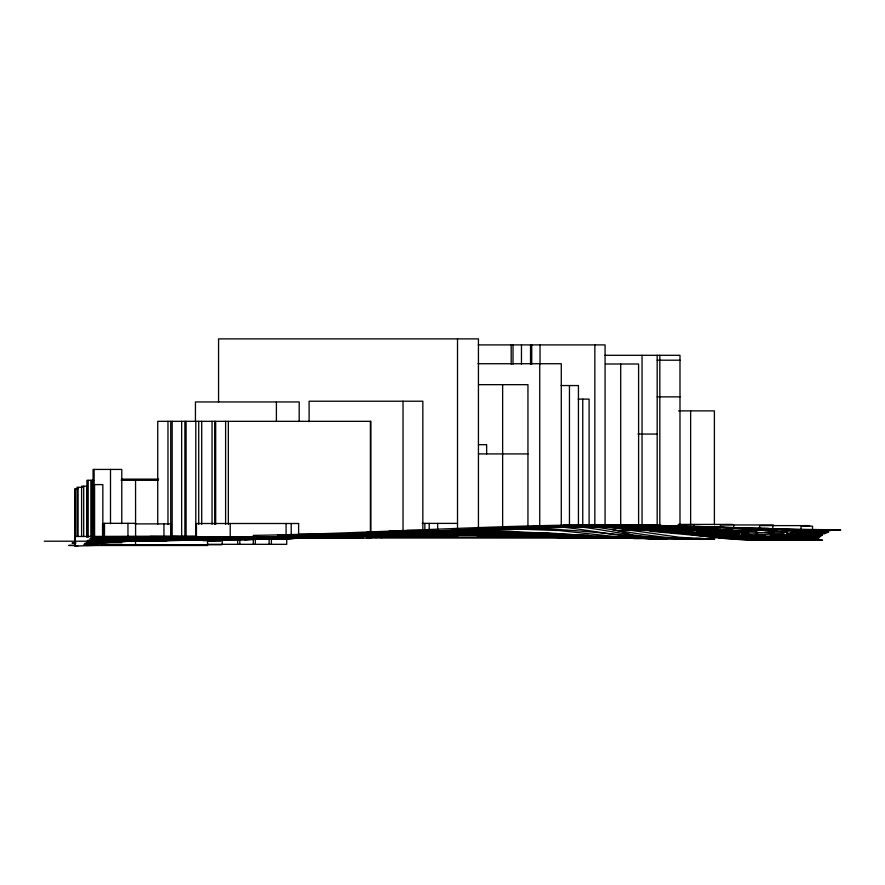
<?xml version="1.0" encoding="UTF-8"?>
<svg xmlns="http://www.w3.org/2000/svg" width="885" height="885" viewBox="0 0 885 885"><rect width="100%" height="100%" fill="white"/><g stroke="black" fill="none" stroke-linecap="round" stroke-linejoin="round"><path stroke-width="1.33" d="M193.339 537.837L193.561 537.892M812.198 535.447L811.722 535.381M131.688 540.746L135.56 540.458L110.857 540.768M115.481 542.096L85.568 543.7L164.698 539.142L103.822 540.093M122.274 541.686L143.989 540.337L110.702 541.697M161.17 539.352L163.338 539.197L162.608 539.186M92.814 544.563L83.588 545.182L92.925 544.817M248.408 538.854L250.599 538.677L242.191 538.777M812.474 538.545L813.116 538.5L812.519 538.467M118.579 541.1L127.694 540.558L106.554 541.299M161.125 539.352L198.118 537.759L191.481 537.936L195.01 537.759M103.811 542.096L86.155 543.213L90.657 543.113M100.282 542.505L84.484 543.545L95.846 542.848M103.014 542.35L108.457 542.029M111.189 541.874L151.8 539.584M92.759 543.279L95.868 543.102M183.549 538.567L139.587 540.868L187.808 538.523M146.589 540.591L153.16 540.149L134.465 540.713M212.643 539.983L139.587 540.868L202.045 538.722L145.693 539.994L158.924 539.795M226.339 540.06L296.387 537.649M157.818 540.79L236.007 539.275L274.096 537.626M157.84 541.1L176.369 539.972L162.032 539.961M297.371 536.155L405.23 532.748L316.034 535.912L329.552 535.602L320.801 535.746M324.773 535.823L297.371 536.332L379.742 534.042L383.968 534.109L375.251 534.706L400.938 534.197L563.878 527.316L645.353 526.21L726.817 527.482L808.293 529.993L840.75 529.971L835.13 529.772C744.705 529.075 654.336 523.367 563.878 525.17C460.266 527.006 356.81 533.777 253.187 535.381M380.992 534.319L383.968 534.109L299.539 534.308M123.701 540.857L172.077 538.534M92.527 544.729L86.099 545.005M241.926 538.523L234.448 539.242L284.24 537.66M514.052 534.54L510.944 534.805L531.199 534.164L510.678 534.872L555.913 535.458L515.28 534.485M120.603 540.779L114.121 541.2L123.546 541.133M157.01 539.164L147.054 539.927L147.773 539.938M208.13 540.768L251.959 538.644L201.172 538.688L183.04 539.607L205.973 539.518M344.221 535.082L341.809 535.226L365.051 535.204L245.001 537.483M203.107 540.702L239.094 538.876M260.677 539.286L244.382 539.629M400.938 533.102L563.878 525.989L644.689 525.126M151.822 539.817L173.305 538.523M198.694 537.848L202.543 537.671L176.668 538.08M381.313 537.073L374.687 537.284M94.562 541.664L87.549 542.085L119.475 540.702L94.562 541.664L102.837 541.631M76.055 542.959L72.006 543.102L75.059 543.202M154.897 539.43L161.789 539.175M193.251 538.268L197.355 538.08M369.244 533.932L482.413 533.865L537.328 534.96L604.886 538.102L634.18 538.135M284.959 538.534L228.474 539.983M374.532 537.14L381.258 536.83M189.279 538.257L206.891 537.671M75.247 545.304L68.787 545.437L75.059 545.591M238.718 538.865L232.954 539.275L293.289 538.534L234.326 539.231L237.999 539.186M97.981 540.292L93.379 540.558L107.583 540.458M205.386 537.615L147.065 539.916L195.364 537.748L299.196 537.726M215.232 539.861L289.34 537.615M290.59 538.511L274.284 538.987L323.545 537.637M298.71 538.168L310.889 537.66M148.68 539.938L152.309 539.773M253.121 537.66L201.216 540.326L265.024 537.626M275.821 537.637L242.048 538.777M342.462 535.027L372.917 533.644L333.59 535.115L339.829 535.115M298.378 537.925L306.387 537.615M777.683 539.828L820.284 539.64L808.425 539.961L772.163 538.622L699.095 534.772L582.562 525.159M193.417 537.814L201.26 537.649M112.34 544.717L75.059 546.122L75.059 488.741L77.836 488.741M176.281 538.412L198.771 537.626M176.889 538.368L198.915 537.626M224.403 540.127L208.572 540.27L222.146 539.673L214.225 539.684M95.635 538.766L93.213 538.888L121.732 538.534M173.914 538.412L114.121 541.2L116.256 541.189M333.888 535.325L347.086 534.739L298.345 535.978M400.462 533.124L391.723 533.168L489.781 532.748C560.183 530.978 630.22 541.089 700.599 538.511M246.428 538.976L239.16 539.197M109.884 538.711L112.185 538.611L90.347 538.888L98.6 538.699M95.193 540.171L87.305 540.547L112.373 539.927L105.415 539.938M97.593 540.304C64.528 541.576 135.693 539.374 101.432 540.193M177.785 538.279L197.41 537.66M492.137 535.624L496.087 535.436L447.843 534.617L398.858 535.159L400.518 535.259M284.948 536.752L90.038 538.965L112.207 538.622L99.109 538.622M357.496 535.104L297.371 536.587M378.57 534.418L277.414 534.828M85.79 545.038L96.675 544.706M109.441 538.699L127.595 538.246M187.963 538.014L176.591 538.301M149.609 539.883L125.205 540.27M240.676 539.673L255.986 539.297L244.548 539.64M398.383 535.458L412.421 534.761L367.729 534.54L488.266 534.23L598.072 538.025L633.605 538.047M366.7 534.031L359.365 534.086L380.959 533.113L489.505 533.268L549.209 534.573L626.558 538.312M356.555 535.193L297.935 536.576M358.37 535.159L365.859 534.839L364.41 534.772M107.173 538.755L112.052 538.6L104.707 538.622M185.828 537.903L196.47 537.637M212.477 537.693L177.819 538.423M171.845 538.534L130.847 539.186M500.788 535.801L521.73 535.093L478.265 535.901M619.765 537.803L626.137 537.637M189.622 537.837L198.284 537.637M190.408 538.423L334.563 537.637M349.188 534.905L402.133 534.761L352.319 535.182L389.057 534.164L394.201 534.263L346.112 535.613L352.661 535.303C466.694 531.708 580.66 522.969 694.813 526.486L713.686 526.841M358.945 534.872L363.79 534.783M348.369 536.365L370.384 535.923L369.576 535.879M338.159 537.682L250.566 537.637M196.614 537.693L123.701 538.965M240.764 536.764L199.722 537.084L170.484 536.277M280.81 535.856L345.781 534.186L297.98 535.856M350.04 537.637L289.008 537.637M85.48 545.027L98.489 544.883L85.591 545.437M482.413 536.199L478.265 536.221L516.066 535.668L567.639 537.571M199.811 537.715L203.406 537.649L191.868 537.814M172.42 538.224L156.534 538.633L175.473 538.18L156.534 538.401M192.333 537.936L204.966 537.693M340.78 537.637L308.931 538.191M821.601 540.104L821.413 540.082M814.178 540.215L741.453 539.419M99.872 538.677L93.235 538.865L119.663 538.998M104.22 538.821L107.859 538.766M106.952 538.777L90.303 538.854L104.419 538.832M181.093 538.003L135.715 538.334L144.432 538.168M178.471 538.036L180.617 538.003M153.979 538.08L147.53 538.146L319.474 536.874L412.421 534.761L400.385 535.259M363.702 537.649L346.489 537.626M129.841 538.39L156.534 537.98L129.829 538.213M155.517 538.058L183.87 537.837M237.999 536.996L254.548 536.741M189.224 537.859L185.441 537.914L196.647 537.759M119.287 538.18L113.103 538.157L261.473 536.752M186.348 538.511L139.93 539.33M134.963 540.967L127.396 541.089M378.315 537.361L382.486 537.239L380.473 537.195M813.149 539.927L797.739 540.093M117.041 538.069L113.081 538.168L120.515 538.279M95.525 538.666L144.476 538.523M153.525 538.157L91.409 539.618L155.671 538.135L135.195 538.124M269.759 536.752L237.999 537.239L272.525 536.741M374.897 537.449L377.198 537.405M382.209 537.483L366.257 537.649M505.899 535.724L498.144 535.945L563.225 537.549L562.473 537.549M800.394 539.419L769.651 539.761M120.15 538.202L94.728 538.843L101.045 538.865M122.871 538.168L124.32 538.146M161.203 538.18L157.287 538.257L218.982 537.637M206.57 537.649L147.153 538.5M137.208 539.374L98.036 539.562M370.605 537.272L378.271 537.195M370.926 537.46L382.243 537.339M117.296 538.069L122.561 537.969L117.141 537.925M121.853 538.157L319.474 536.885M161.756 538.224L217.146 537.637M273.93 537.25L375.815 535.259L285.158 537.151M476.882 535.691L496.087 535.436L409.788 535.248M606.048 537.737L593.99 537.66M598.393 525.148C532.516 525.557 466.727 529.518 400.938 532.648L350.217 532.659M119.221 538.191L126.632 538.058L94.363 538.191L156.534 537.427L109.419 538.08L114.674 538.202M111.654 540.414L122.495 540.304M104.164 540.846L88.533 541.421L106.532 541.299M714.118 538.755L704.117 538.744M769.861 539.408C722.049 542.317 675.167 531.022 628.029 525.126M801.644 540.071L789.995 539.961M196.57 536.067L75.059 536.498M193.395 537.184L199.125 537.106L156.534 537.306M146.766 538.146L149.222 538.124L130.161 538.334M242.225 537.494L249.127 537.438M676.804 538.523L646.083 538.6L638.837 537.483L621.535 531.564L612.63 529.617M703.962 538.523L695.544 538.6L714.383 538.899M237.999 537.018L108.888 537.66L116.212 537.726M244.625 537.46L239.879 537.483M572.75 537.527L564.331 537.582L567.075 537.637M658.794 538.523L587.85 537.892L594.167 537.87L590.737 537.792M714.206 539.352L679.271 537.261L594.886 525.148M407.089 530.436L510.391 531.487L588.901 535.403M367.198 531.996L482.413 531.675L556.543 533.423M214.336 537.162L150.317 536.399M196.901 537.726L237.999 537.538M478.298 536.487L511.641 535.779L507.26 535.713M110.691 539.275L98.578 539.275M571.876 537.637L570.006 537.637M579.874 537.748L576.522 537.759M582.153 537.814L579.918 537.77L580.626 537.759M584.133 537.803L578.148 537.726L609.455 537.759L604.245 537.726M635.574 538.401L639.589 538.39M718.642 537.947L748.168 539.662L822.541 540.193L811.213 540.171M376.114 537.261L380.97 537.306M579.896 537.748L594.3 537.87L589.233 537.781M624.279 537.792L633.826 537.859M375.771 537.328L381.302 537.25M618.471 537.792L621.901 537.792M627.553 537.87L632.609 537.859M634.501 537.881L622.597 537.881M631.625 538.334L634.633 538.334M713.653 539.087C669.414 541.111 626.038 531.1 582.485 525.159M812.419 540.071L739.24 539.408M820.196 540.215L756.564 539.408M478.32 344.907L605.075 344.907L605.075 525.325M604.975 355.305L679.99 355.305L679.99 525.745M657.212 360.206L679.99 360.206M478.044 363.724L561.278 363.724L561.278 526.498M605.473 364L638.594 364L638.594 525.391M478.542 384.665L527.947 384.665L527.947 525.701M561.145 385.55L578.436 385.55L578.436 525.192M657.212 396.867L679.99 396.867M578.159 399.113L589.1 399.113L589.1 525.27M678.563 410.883L714.394 410.883L714.394 524.827M637.985 434.059L657.179 434.059M478.542 444.679L486.639 444.679L486.639 453.916M478.542 453.916L527.947 453.916M121.389 479.139L158.603 479.139M93.744 480.312L86.896 480.312L86.896 537.339M121.112 480.312L158.216 480.312M87.084 486.208L81.608 486.208L81.608 536.454M82.183 487.336L76.995 487.336L76.995 536.221M135.593 523.334L103.811 523.334L103.811 536.907L135.593 536.907L135.549 480.312M422.167 523.389L457.512 523.389M134.963 523.887L170.949 523.887L170.949 537.46L102.549 537.46L102.549 523.887L103.213 523.887L103.213 537.46M678.175 524.418L732.205 524.418M633.394 524.971L660.398 524.971M773.324 524.96L720.379 524.96L720.379 527.681M809.565 525.601L759.618 525.601L759.618 528.323M451.593 530.347L463.817 530.347M622.133 530.347L732.603 530.347M744.893 530.347L777.472 530.347M389.123 531.144L466.096 531.166L512.404 532.084M407.034 535.259L376.744 535.447L400.595 534.706L475.411 534.817L563.8 537.505M478.542 536.741L527.947 536.741M370.826 536.963L457.512 536.963M369.808 536.996L478.431 537.129L478.431 534.374M381.457 537.25L374.908 537.239M369.919 537.626L572.02 537.626M381.092 537.726L634.468 537.803M298.267 537.936L339.962 537.936M157.729 538.102L370.87 538.102L370.87 535.348M633.394 538.556L660.398 538.556M714.295 539.286L683.054 538.755M801.069 539.75L812.541 539.75L812.541 526.177L801.069 526.177L801.069 530.248M44.25 541.211L166.457 541.211M207.19 541.211L220.763 541.211M93.08 542.748L121.776 542.748M207.024 544.319L286.718 544.319L286.718 538.888M100.315 544.762L221.715 544.762M86.896 545.481L207.588 545.481L207.588 540.06M75.059 545.779L77.836 545.779M566.942 537.604L518.522 536.752M593.216 537.66L593.857 537.66M611.447 537.792L601.424 537.77M811.855 539.573L814.996 539.573M820.107 540.182L814.333 540.171M634.755 537.693L628.029 537.649M618.903 537.848L617.288 537.826M614.5 537.792L619.522 537.803M631.956 537.87L585.66 537.626M613.637 537.781L588.237 537.637M622.73 537.859L615.661 537.826M816.158 539.983L789.331 539.175M135.162 538.124L124.486 538.025M126.566 538.312L120.526 538.279M592.662 537.637L602.077 537.715M563.878 537.505L604.964 537.991M582.463 537.77L586.113 537.748M570.172 537.637L576.81 537.649L574.033 537.582M577.839 537.77L578.768 537.781M581.688 537.726L588.282 537.826M591.943 537.881L518.322 536.752M595.174 537.671L597.176 537.682M599.001 537.704L601.9 537.704M774.928 539.795L728.62 536.952L673.739 531.852M593.769 537.637L634.335 537.98M569.774 537.615L562.672 537.571M634.379 537.947L591.921 537.637L601.579 537.77M564.918 537.571L583.005 537.726M808.027 539.651L800.261 539.629L816.545 539.717L747.316 539.396M587.917 537.704L589.344 537.704M610.097 537.77L615.296 537.814M565.504 537.593L558.988 537.505M568.347 537.604L570.383 537.615M618.825 538.268L611.911 538.191M655.519 538.688L623.516 537.483L559.397 530.58L477.026 527.56M523.986 536.808L532.969 536.885L527.172 536.752M555.924 537.162L543.136 537.04L544.253 537.062M599.477 537.748L600.992 537.77M575.04 537.737L566.477 537.505L569.431 537.626M706.905 538.666L695.654 538.534M686.804 538.511L700.555 538.699M554.309 537.151L528.367 536.808M544.054 537.062L520.115 536.752M584.974 537.792L603.028 538.036M667.511 538.821L652.311 538.611C615.562 536.929 579.741 527.04 542.936 525.723M571.301 537.649L619.754 538.268M675.576 538.523L714.87 538.788M611.347 538.069L624.965 538.346M575.206 537.704L577.385 537.737M583.115 537.637L585.715 537.671M584.753 537.859L558.579 537.494M555.183 537.084L567.318 537.284M576.389 537.715L579.199 537.77L575.77 537.715M371.678 537.339L381.269 537.527M535.204 536.741L563.878 537.295L534.02 536.752M555.946 537.095L566.433 537.339M563.225 525.181L645.353 528.743L680.299 531.066M779.663 539.883L733.82 537.284M825.307 533.434L792.65 532.206L713.963 526.841M495.854 528.013L529.009 528.854C579.277 528.588 628.981 537.295 679.16 538.699M828.548 531.841L764.175 528.367M401.038 535.447L399.168 535.37M824.554 533.799L790.969 532.471M828.227 532.04L773.025 528.644M827.431 532.493L758.334 528.179M826.568 532.892L808.293 532.084L766.93 528.445M821.966 535.414L786.533 533.998M593.16 525.148L645.353 527.051L757.671 533.356M817.873 538.921L747.604 535.525L685.466 531.409M809.554 529.772L830.318 530.679M816.667 539.75L746.387 536.653L679.603 531.442M767.184 539.75L713.1 537.051L649.999 531.199M827.84 529.772L831.325 529.927M786.665 534.02L821.689 535.624M784.088 533.356L765.049 532.339M796.19 533.92L822.431 535.038M817.574 539.12L785.238 537.505M770.901 534.075L820.616 536.476M778.601 539.463L786.411 539.85M660.951 537.77C628.45 536.078 596.733 527.759 564.32 525.17M827.63 529.772L831.281 529.96M764.961 535.436L741.829 534.097M770.381 535.735L818.813 538.191M771.078 538.567L710.821 534.252M819.554 537.494L755.536 534.097M787.108 532.25L715.7 526.962M774.452 533.445L756.299 532.361M749.108 533.71L694.426 529.241M739.108 533.932L696.805 531.21M756.929 531.841L677.523 525.933M690.311 530.723L628.992 525.126M660.011 525.491L748.621 531.885L683.629 526.52M611.336 525.137L676.859 531.177M688.939 528.765L653.174 525.314M712.115 530.801L666.139 525.646M596.921 525.148L606.833 526.63M808.293 529.772L808.293 540.215M772.848 525.601L772.848 528.323M733.709 524.96L733.709 527.681M694.249 524.418L694.249 527.139M690.632 410.883L690.632 524.827M659.834 355.305L659.834 526.221M657.179 355.305L657.179 524.86M642.045 355.305L642.045 524.86M620.706 364L620.706 525.391M594.842 344.907L594.842 525.325M582.75 399.113L582.75 525.27M569.453 385.55L569.453 525.192M540.038 344.907L540.038 364.189M539.739 363.724L539.739 526.498M531.741 344.907L531.741 364.189M530.535 344.907L530.535 364.189M521.464 344.907L521.464 364.189M513.012 344.907L513.012 364.189M511.187 344.907L511.187 364.189M502.636 384.665L502.636 527.073M478.431 527.493L478.431 338.878L218.562 338.878L218.562 402.21M457.512 338.878L457.512 528.865M457.512 534.374L457.512 537.129M437.644 523.389L437.644 530.17M429.225 523.389L429.225 530.17M424.855 523.389L424.855 530.17M422.842 530.137L422.842 401.215L309.108 401.215L309.108 421.78M403.029 401.215L403.029 531.509M370.87 532.604L370.87 421.326L157.729 421.326L157.729 524.362M370.384 421.326L370.384 532.604M370.384 535.348L370.384 538.102M299.196 421.138L299.196 401.945L195.441 401.945L195.441 421.138M291.22 523.5L291.22 537.084M286.087 523.5L286.087 537.084M276.397 401.945L276.397 421.138M271.374 538.888L271.374 544.319M269.117 538.888L269.117 544.319M255.322 538.888L255.322 544.319M253.287 538.888L253.287 544.319M239.813 538.888L239.813 544.319M237.645 538.888L237.645 544.319M230.211 523.5L230.211 537.084M228.341 421.326L228.341 524.362M225.609 421.326L225.609 524.362M222.212 538.888L222.212 544.319M215.686 421.326L215.686 524.362M214.69 421.326L214.69 524.362M212.046 421.326L212.046 524.362M201.714 421.326L201.714 524.362M198.716 421.326L198.716 524.362M195.795 421.326L195.795 536.719M186.093 421.326L186.093 536.719M184.888 421.326L184.888 536.719M181.657 421.326L181.657 536.719M172.166 421.326L172.166 536.719M170.739 421.326L170.739 536.719M167.973 421.326L167.973 524.362M163.946 523.887L163.946 537.46M135.549 540.06L135.549 545.481M127.96 523.334L127.96 536.907M121.776 523.743L121.776 469.426L93.08 469.426L93.08 537.317M110.503 469.426L110.503 523.743M104.496 523.334L104.496 536.907M102.837 536.199L102.837 484.604L94.573 484.604L94.573 536.199M94.109 469.426L94.109 537.317M92.084 480.312L92.084 537.339M92.084 542.77L92.084 545.481M90.878 480.312L90.878 537.339M88.19 480.312L88.19 537.339M86.719 486.208L86.719 536.454M83.688 486.208L83.688 536.454M78.079 487.336L78.079 536.221M75.192 488.741L75.192 545.779M541.708 535.104L505.014 535.978L541.708 535.104M563.867 535.226L542.361 535.624L563.867 535.226M511.618 535.768L482.546 535.702L511.618 535.768M325.769 535.37L355.35 534.85L325.769 535.37M232.689 539.662L219.115 540.237L232.689 539.662M497.315 528.091L496.562 528.201L510.07 527.869L497.315 528.091M75.092 542.339L75.059 542.394M298.621 523.5L196.437 523.5L196.437 537.084L298.621 537.084L298.621 523.5"/></g></svg>
